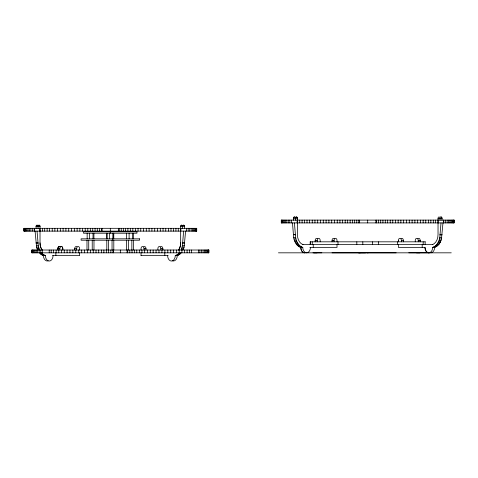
<?xml version="1.0" encoding="UTF-8"?>
<svg xmlns="http://www.w3.org/2000/svg" width="478" height="478" viewBox="0 0 478 478"><rect width="100%" height="100%" fill="white"/><g stroke="black" fill="none" stroke-linecap="round" stroke-linejoin="round"><path stroke-width="0.72" d="M59.834 250.024L59.834 248.626A2.103 1.488 90 0 1 61.321 246.523A2.103 1.488 90 0 1 62.809 248.626L62.809 250.024L62.797 248.626A2.103 1.488 -90 0 0 60.569 246.803M317.207 241.82L317.207 240.416A2.103 1.488 -90 0 1 318.683 238.319A2.103 1.488 -90 0 1 320.17 240.416L320.17 241.82M183.695 248.512L183.188 249.797L181.222 249.797L182.411 245.752L183.63 231.119M181.724 248.512L183.689 248.512L184.096 247.162L185.601 231.119M398.419 244.617L398.413 247.419L425.002 247.419A5.407 3.824 90 0 0 428.82 252.826A5.407 3.824 90 0 0 432.644 247.419C437.824 245.656 440.005 239.687 440.011 234.638L441.003 222.909M439.097 240.309L441.063 240.309L441.463 238.952L442.975 222.909M441.069 240.309C439.85 243.864 436.856 247.927 432.644 247.419M175.271 255.628L177.398 254.601L179.154 253.053L181.12 253.053L178.408 255.156L175.271 255.628A5.407 3.824 90 0 1 171.453 261.03A5.407 3.824 90 0 1 167.629 255.628M367.295 252.826L368.191 252.808M312.959 252.826L317.063 252.808M313.831 252.826L321.843 252.808M438.033 219.85L438.033 218.368L441.983 218.368L441.989 220.316M292.452 222.909L293.444 234.638L295.41 234.638C295.422 239.687 297.603 245.656 302.777 247.419A5.407 3.824 -90 0 0 306.601 252.826A5.407 3.824 -90 0 0 310.425 247.419M440.011 234.638L441.983 234.638M293.444 234.638L295.422 234.877M440.005 234.877L441.971 234.877M293.45 234.877L293.677 237.542L295.643 237.542M439.784 237.542L441.75 237.542M293.671 237.542L293.964 238.952L295.93 238.952M439.491 238.952L441.463 238.952M293.964 238.952L294.358 240.309L296.33 240.309M317.207 240.416L315.229 240.416L315.229 241.82L315.217 240.416A2.103 1.488 -90 0 1 317.446 238.6M332.055 241.82L332.067 240.416L334.044 240.416L334.044 241.82M398.413 240.416A2.103 1.488 -90 0 1 399.895 238.319A2.103 1.488 -90 0 1 401.383 240.416L403.372 240.416L403.372 241.82M415.245 241.82L415.257 240.416A2.103 1.488 -90 0 1 416.732 238.319A2.103 1.488 -90 0 1 418.22 240.416L420.21 240.416L420.204 241.82L420.198 240.416A2.103 1.488 -90 0 0 417.969 238.6M294.358 240.309L294.86 241.587L296.832 241.587M438.595 241.587L440.561 241.587L439.963 242.782L437.991 242.782M310.162 241.82L425.229 241.82M294.86 241.587L295.464 242.782L297.436 242.782M36.071 242.842L38.037 242.842L38.27 245.752L39.459 249.797L37.487 249.797L36.591 247.162L35.079 231.119M182.644 242.842L184.61 242.842M36.077 243.087L38.049 243.087M182.632 243.087L184.598 243.087M295.464 242.782L296.157 243.87L298.123 243.87M437.298 243.87L439.27 243.87L438.493 244.844L436.528 244.844M302.532 244.617L432.895 244.617M296.157 243.87L296.934 244.844L298.899 244.844M296.934 244.844L297.776 245.692L299.748 245.692M435.679 245.692L437.645 245.692M36.304 245.752L38.27 245.752M182.411 245.752L184.377 245.752M297.776 245.692L298.684 246.397L300.656 246.397M434.771 246.397L436.737 246.397M298.684 246.397L299.646 246.953L301.612 246.953M433.809 246.953L435.781 246.953M36.591 247.162L38.557 247.162M182.118 247.162L184.09 247.162M300.644 247.353L302.61 247.353M432.811 247.353L434.783 247.353M302.777 247.419L299.646 246.953M309.864 247.419L337.014 247.419L337.002 244.617M36.985 248.512L38.957 248.512M57.856 248.626A2.103 1.488 -90 0 1 60.085 246.803A2.103 1.488 -90 0 0 57.844 248.626L57.85 250.024L57.856 248.626L59.834 248.626M74.682 250.024L74.693 248.626L76.671 248.626A2.103 1.488 90 0 1 78.159 246.523A2.103 1.488 90 0 1 79.641 248.626L79.635 250.024M141.046 250.024L141.04 248.626A2.103 1.488 -90 0 1 142.528 246.523A2.103 1.488 -90 0 1 144.009 248.626L145.999 248.626L145.999 250.024M157.883 250.024L157.877 248.626A2.103 1.488 -90 0 1 159.359 246.523A2.103 1.488 -90 0 1 160.847 248.626L162.837 248.626L162.831 250.024L162.825 248.626A2.103 1.488 -90 0 0 160.596 246.803M359.426 252.808L396.154 252.826M278.435 252.826L451.262 252.826M332.031 252.838L365.509 252.826M42.375 253.896L41.526 253.053L39.56 253.053L40.403 253.896L42.375 253.896L45.41 255.628A5.407 3.824 -90 0 0 49.228 261.03A5.407 3.824 -90 0 0 53.052 255.628M178.306 253.896L180.272 253.896M40.403 253.896L41.317 254.601L43.283 254.601M177.398 254.601L179.364 254.601M41.311 254.601L42.273 255.156L44.239 255.156M176.436 255.156L178.408 255.156M43.271 255.557L45.237 255.557M175.438 255.557L177.41 255.557M42.273 255.156L45.41 255.628M52.49 255.628L79.641 255.628L79.635 252.826M141.04 255.628L168.196 255.628M408.78 252.808L429.776 252.826M416.452 252.808L419.941 252.826M358.255 252.826L360.161 252.838M294.418 222.909L295.41 234.638M37.045 231.119L38.037 242.842M454.01 220.107L454.01 222.909M453.747 220.107L453.747 222.909M453.305 220.107L453.305 222.909M452.69 220.107L452.69 222.909M451.907 220.107L451.907 222.909M450.951 220.107L450.951 222.909M449.834 220.107L449.834 222.909M448.555 220.107L448.555 222.909M447.121 220.107L447.121 222.909M445.538 220.107L445.538 222.909M443.817 220.107L443.817 222.909M443.47 220.107L443.47 222.909M440.011 220.316L440.011 218.368A1.398 0.992 -90 0 0 439.025 216.97A1.398 0.992 -90 0 0 438.033 218.368M438.242 220.107L438.242 222.909M438.033 222.808L438.033 234.638A10.229 7.236 -90 0 1 432.381 244.617M437.848 220.107L437.848 222.909M435.625 220.107L435.625 222.909M433.295 220.107L433.295 222.909M430.869 220.107L430.869 222.909M428.366 220.107L428.366 222.909M425.779 220.107L425.779 222.909M425.151 241.82L425.151 244.617M423.132 220.107L423.132 222.909M423.173 241.82L423.173 244.617M422.188 244.617L422.188 247.419M420.425 220.107L420.425 222.909M418.226 240.416L418.226 241.82M417.676 220.107L417.676 222.909M414.898 220.107L414.898 222.909M412.096 220.107L412.096 222.909M409.282 220.107L409.282 222.909M406.467 220.107L406.467 222.909M403.659 220.107L403.659 222.909M401.395 240.416L401.395 241.82M400.881 220.107L400.881 222.909M398.419 240.416L398.413 241.82M398.132 220.107L398.132 222.909M397.421 241.82L397.421 244.617M395.431 220.107L395.431 222.909M392.779 220.107L392.779 222.909M390.197 220.107L390.197 222.909M387.688 220.107L387.688 222.909M385.262 220.107L385.262 222.909M382.932 220.107L382.932 222.909M380.709 220.107L380.709 222.909M378.6 220.107L378.6 222.909M378.606 241.82L378.606 244.617M376.604 220.107L376.604 222.909M375.905 220.107L375.905 222.909M372.613 241.82L372.613 244.617M367.684 220.107L367.684 222.909M362.814 241.82L362.814 244.617M359.468 220.107L359.468 222.909M358.769 220.107L358.769 222.909M356.773 220.107L356.773 222.909M356.821 241.82L356.821 244.617M354.664 220.107L354.664 222.909M352.435 220.107L352.435 222.909M350.111 220.107L350.111 222.909M347.685 220.107L347.685 222.909M345.176 220.107L345.176 222.909M342.595 220.107L342.595 222.909M339.942 220.107L339.942 222.909M338.006 241.82L338.006 244.617M337.241 220.107L337.241 222.909M337.014 241.82L337.002 240.416A2.103 1.488 -90 0 0 335.52 238.319A2.103 1.488 -90 0 0 334.032 240.416M334.492 220.107L334.492 222.909M331.708 220.107L331.708 222.909M328.906 220.107L328.906 222.909M326.092 220.107L326.092 222.909M323.277 220.107L323.277 222.909M320.475 220.107L320.475 222.909M317.697 220.107L317.697 222.909M314.948 220.107L314.948 222.909M313.239 244.617L313.239 247.419M312.242 220.107L312.242 222.909M312.254 241.82L312.254 244.617M309.595 220.107L309.595 222.909M307.007 220.107L307.007 222.909M304.498 220.107L304.498 222.909M302.078 220.107L302.078 222.909M299.748 220.107L299.748 222.909M297.525 220.107L297.525 222.909M297.394 219.85L297.394 218.368A1.398 0.992 90 0 0 296.402 216.97A1.398 0.992 90 0 0 295.41 218.368L295.41 220.316M297.394 222.808L297.394 234.638A10.229 7.236 90 0 0 303.046 244.617M297.131 220.107L297.131 222.909M293.444 220.316L293.444 218.368A1.398 0.992 90 0 1 294.926 217.155A1.398 0.992 -90 0 0 293.444 218.368L297.394 218.368A1.398 0.992 -90 0 0 295.906 217.155M291.556 220.107L291.556 222.909M289.835 220.107L289.835 222.909M288.252 220.107L288.252 222.909M286.818 220.107L286.818 222.909M285.539 220.107L285.539 222.909M284.422 220.107L284.422 222.909M283.466 220.107L283.466 222.909M282.683 220.107L282.683 222.909M282.068 220.107L282.068 222.909M281.626 220.107L281.626 222.909M281.363 220.107L281.363 222.909M208.761 250.024L208.761 252.826M208.486 250.024L208.486 252.826M208.026 250.024L208.026 252.826M207.38 250.024L207.38 252.826M206.562 250.024L206.562 252.826M205.558 250.024L205.558 252.826M204.387 250.024L204.387 252.826M203.054 250.024L203.054 252.826M201.549 250.024L201.549 252.826M199.894 250.024L199.894 252.826M198.382 250.024L198.382 252.826M196.637 228.317L196.637 231.119M196.374 228.317L196.374 231.119M195.932 228.317L195.932 231.119M195.317 228.317L195.317 231.119M194.534 228.317L194.534 231.119M193.578 228.317L193.578 231.119M192.461 228.317L192.461 231.119M191.463 250.024L191.463 252.826M191.182 228.317L191.182 231.119M189.748 228.317L189.748 231.119M189.515 250.024L189.515 252.826M188.165 228.317L188.165 231.119M187.077 250.024L187.077 252.826M186.444 228.317L186.444 231.119M184.616 228.52L184.61 226.578A1.398 0.992 -90 0 0 183.128 225.365A1.398 0.992 90 0 1 184.61 226.578L180.66 226.578L180.666 228.795M184.538 250.024L184.538 252.826M182.644 228.52L182.644 226.578A1.398 0.992 90 0 0 181.652 225.174A1.398 0.992 90 0 0 180.66 226.578A1.398 0.992 -90 0 1 182.148 225.365M181.909 250.024L181.909 252.826M180.869 228.317L180.869 231.119M180.66 231.011L180.666 242.842A10.229 7.236 90 0 1 178.533 250.096A10.229 7.236 -90 0 0 180.66 242.842M180.475 228.317L180.475 231.119M179.208 250.024L179.208 252.826M178.252 228.317L178.252 231.119M176.436 250.024L176.436 252.826M175.922 228.317L175.922 231.119M173.604 250.024L173.604 252.826M173.502 228.317L173.502 231.119M170.993 228.317L170.993 231.119M170.724 250.024L170.724 252.826M168.405 228.317L168.405 231.119M167.814 250.024L167.814 252.826M165.758 228.317L165.758 231.119M164.88 250.024L164.88 252.826M164.814 252.826L164.814 255.628M163.052 228.317L163.052 231.119M161.934 250.024L161.934 252.826M160.853 248.626L160.853 250.024M160.303 228.317L160.303 231.119M158.989 250.024L158.989 252.826M157.525 228.317L157.525 231.119M156.055 250.024L156.055 252.826M154.723 228.317L154.723 231.119M153.139 250.024L153.139 252.826M151.908 228.317L151.908 231.119M150.265 250.024L150.265 252.826M149.094 228.317L149.094 231.119M147.433 250.024L147.433 252.826M146.292 228.317L146.292 231.119M144.661 250.024L144.661 252.826M144.021 248.626L144.021 250.024M143.508 228.317L143.508 231.119M141.954 250.024L141.954 252.826M141.04 252.826L141.046 255.628M140.759 228.317L140.759 231.119M139.331 250.024L139.331 252.826M138.058 228.317L138.058 231.119M136.792 250.024L136.792 252.826M135.405 228.317L135.405 231.119M134.354 250.024L134.354 252.826M133.607 240.219L133.607 250.024M133.392 233.216L133.392 238.821M132.824 228.317L132.824 231.119M132.484 233.216L132.484 238.821M132.024 250.024L132.024 252.826M131.856 240.219L131.856 250.024M130.315 228.317L130.315 231.119M129.813 250.024L129.813 252.826M129.102 233.216L129.102 238.821M128.355 240.219L128.355 250.024M127.889 228.317L127.889 231.119M127.728 250.024L127.728 252.826M127.106 250.024L127.106 252.826M126.628 233.216L126.628 238.821M126.604 240.219L126.604 250.024M125.565 228.317L125.565 231.119M123.336 228.317L123.336 231.119M121.227 228.317L121.227 231.119M120.342 250.024L120.342 252.826M119.231 228.317L119.231 231.119M118.532 228.317L118.532 231.119M113.8 240.219L113.8 250.024M113.776 233.216L113.776 238.821M113.585 233.216L113.585 238.821M113.573 250.024L113.573 252.826M112.951 250.024L112.951 252.826M112.868 233.216L112.796 240.219M112.049 240.219L112.049 250.024M110.866 250.024L110.866 252.826M110.316 228.317L110.316 231.119M110.227 231.818L110.227 233.216M109.486 233.216L109.486 238.821M108.655 250.024L108.655 252.826M108.548 240.219L108.548 250.024M107.012 233.216L107.012 238.821M106.821 233.216L106.821 238.821M106.797 240.219L106.797 250.024M106.325 250.024L106.325 252.826M103.887 250.024L103.887 252.826M102.095 228.317L102.095 231.119M101.396 228.317L101.396 231.119M101.354 250.024L101.354 252.826M99.4 228.317L99.4 231.119M98.725 250.024L98.725 252.826M97.291 228.317L97.291 231.119M96.018 250.024L96.018 252.826M95.068 228.317L95.068 231.119M93.981 240.219L93.981 250.024M93.921 233.216L93.921 238.821M93.246 250.024L93.246 252.826M93.013 233.216L93.013 238.821M92.738 228.317L92.738 231.119M92.23 240.219L92.23 250.024M90.414 250.024L90.414 252.826M90.312 228.317L90.312 231.119M89.631 233.216L89.631 238.821M88.729 240.219L88.729 250.024M87.803 228.317L87.803 231.119M87.54 250.024L87.54 252.826M87.157 233.216L87.157 238.821M86.978 240.219L86.978 250.024M85.221 228.317L85.221 231.119M84.63 250.024L84.63 252.826M82.569 228.317L82.569 231.119M81.696 250.024L81.696 252.826M79.868 228.317L79.868 231.119M78.745 250.024L78.745 252.826M77.119 228.317L77.119 231.119M76.671 248.626L76.671 250.024M75.799 250.024L75.799 252.826M74.341 228.317L74.341 231.119M72.865 250.024L72.865 252.826M71.533 228.317L71.533 231.119M69.955 250.024L69.955 252.826M68.718 228.317L68.718 231.119M67.075 250.024L67.075 252.826M65.904 228.317L65.904 231.119M64.249 250.024L64.249 252.826M63.102 228.317L63.102 231.119M61.471 250.024L61.471 252.826M60.324 228.317L60.324 231.119M58.77 250.024L58.77 252.826M57.575 228.317L57.575 231.119M56.141 250.024L56.141 252.826M55.866 252.826L55.866 255.628M54.868 228.317L54.868 231.119M53.602 250.024L53.602 252.826M52.222 228.317L52.222 231.119M51.164 250.024L51.164 252.826M49.634 228.317L49.634 231.119M49.216 250.024L49.216 252.826M47.131 228.317L47.131 231.119M44.705 228.317L44.705 231.119M42.375 228.317L42.375 231.119M42.297 250.024L42.297 252.826M40.785 250.024L40.785 252.826M40.152 228.317L40.152 231.119M40.021 228.795L40.021 226.578A1.398 0.992 90 0 0 39.029 225.174A1.398 0.992 90 0 0 38.037 226.578L38.037 228.52M40.021 231.011L40.021 242.842A10.229 7.236 -90 0 0 42.148 250.096A10.229 7.236 90 0 1 40.021 242.842M39.758 228.317L39.758 231.119M39.13 250.024L39.13 252.826M37.631 250.024L37.631 252.826M36.292 250.024L36.292 252.826M36.071 228.52L36.071 226.578A1.398 0.992 90 0 1 37.553 225.365A1.398 0.992 -90 0 0 36.071 226.578L40.021 226.578A1.398 0.992 -90 0 0 38.533 225.365M35.121 250.024L35.121 252.826M34.53 228.317L34.53 231.119M34.183 228.317L34.183 231.119M34.123 250.024L34.123 252.826M33.299 250.024L33.299 252.826M32.653 250.024L32.653 252.826M32.462 228.317L32.462 231.119M32.193 250.024L32.193 252.826M31.918 250.024L31.918 252.826M30.879 228.317L30.879 231.119M29.445 228.317L29.445 231.119M28.166 228.317L28.166 231.119M27.049 228.317L27.049 231.119M26.093 228.317L26.093 231.119M25.31 228.317L25.31 231.119M24.695 228.317L24.695 231.119M24.253 228.317L24.253 231.119M23.99 228.317L23.99 231.119M332.055 240.416A2.103 1.488 -90 0 1 334.283 238.6M401.138 238.6A2.103 1.488 -90 0 1 403.366 240.416M434.616 247.419A5.407 3.824 -90 0 1 429.806 252.641A5.407 3.824 -90 0 1 425.002 247.419M74.682 248.626A2.103 1.488 -90 0 1 76.91 246.803M48.248 260.845A5.407 3.824 90 0 1 43.438 255.628M143.764 246.803A2.103 1.488 -90 0 1 145.993 248.626M177.242 255.628A5.407 3.824 -90 0 1 172.433 260.845M454.1 220.107L281.273 220.107L281.273 222.909L454.1 222.909L454.1 220.107M196.727 228.317L23.9 228.317L23.9 231.119L196.727 231.119L196.727 228.317M136.965 231.818L83.489 231.818L83.489 233.216L136.965 233.216L136.965 231.818M139.534 238.821L81.105 238.821L81.105 240.219L139.534 240.219L139.534 238.821M208.856 250.024L31.823 250.024L31.823 252.826L208.856 252.826L208.856 250.024M310.276 244.617L310.276 241.82L310.234 244.617M300.811 247.419A5.407 3.824 90 0 0 305.621 252.641A5.407 3.824 -90 0 1 300.811 247.419M441.983 218.368A1.398 0.992 90 0 0 440.495 217.155A1.398 0.992 -90 0 1 441.989 218.368"/></g></svg>
